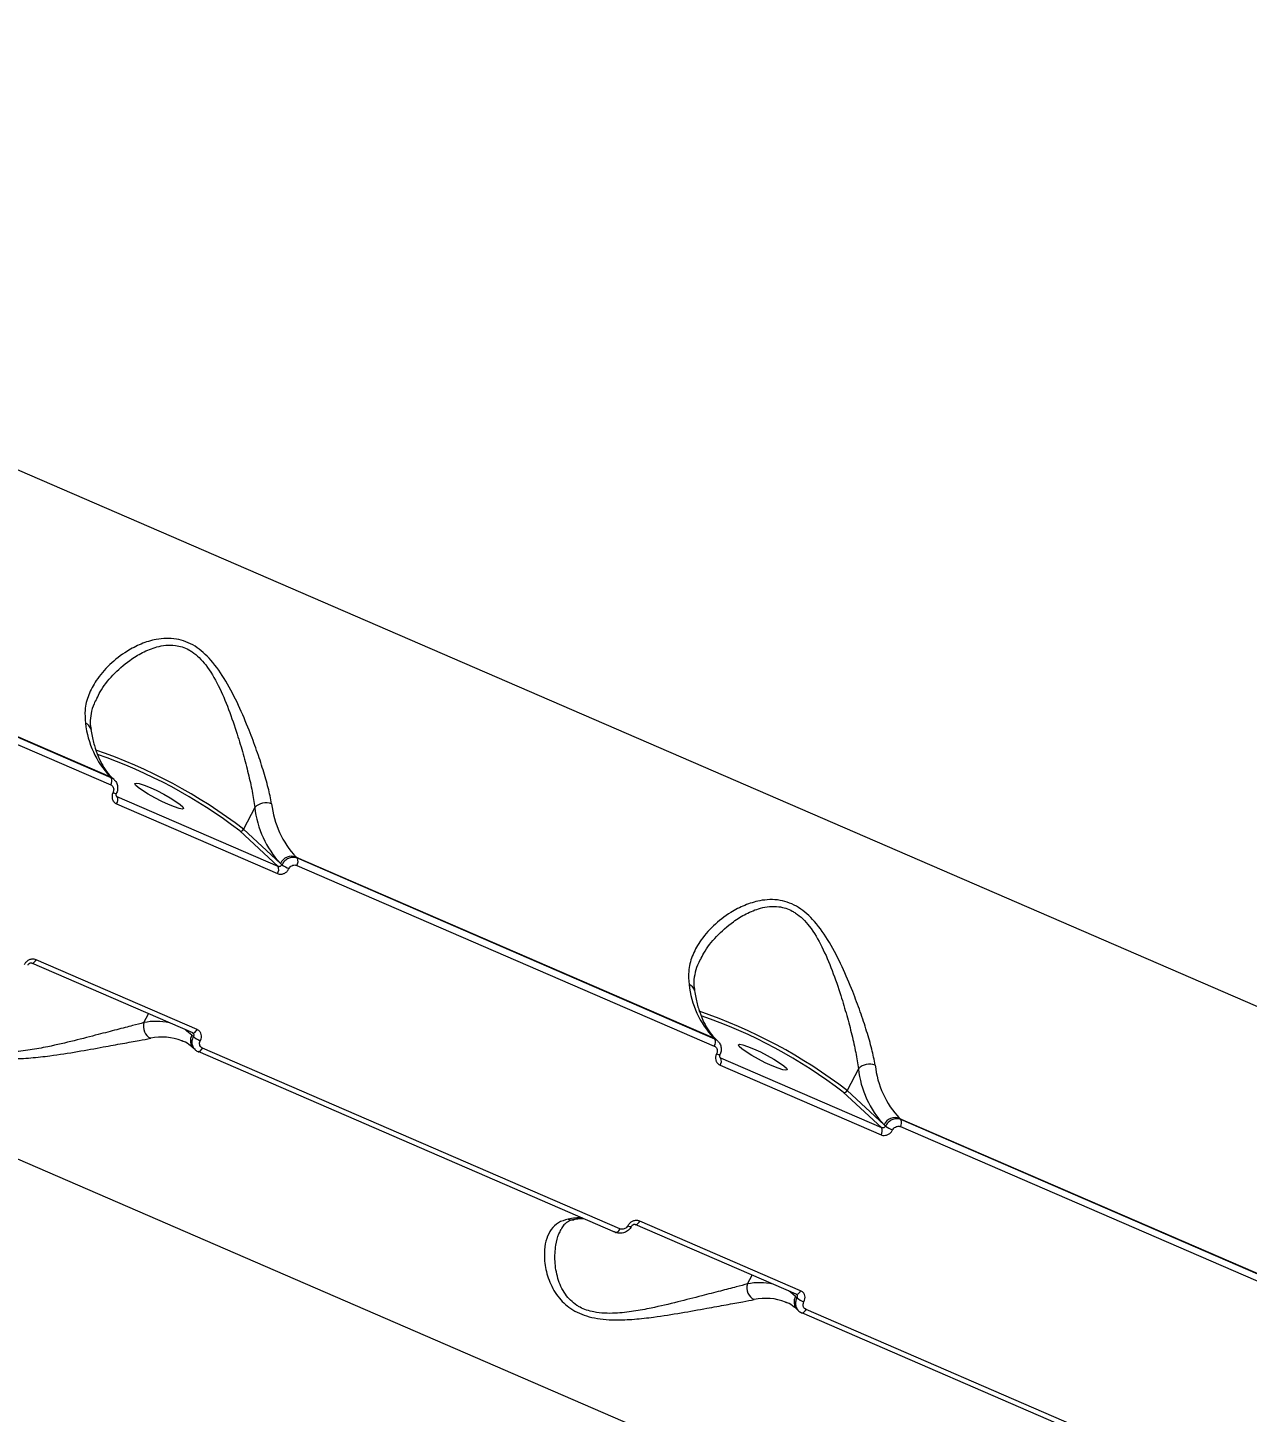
# Model space of a CAD drawing. Header units: millimetres. Extents: x -6901 to 7060, y -7557 to 6158.
# Drawn here: x 2630.1 to 2830.2, y -3269.2 to -3041.9 of the extents above; entities that cross this region are included whole.
import ezdxf

# ---------------------------------------------------------------- set-up
doc = ezdxf.new("R2010")
doc.units = ezdxf.units.MM
for name, color, linetype in [('DIKOM_ОБЪЕКТ', 7, 'Continuous'), ('DIKOM_РАЗМЕР_ЗОНА', 7, 'Continuous'), ('DIKOM_РАЗМЕР_ОБЪЕКТА', 7, 'Continuous')]:
    doc.layers.add(name, color=color, linetype=linetype)
doc.styles.add('style1', font='arial.ttf', dxfattribs={"width": 0.8})
doc.dimstyles.new('1-50', dxfattribs={"dimtxt": 300, "dimasz": 200, "dimexe": 100, "dimexo": 0, "dimgap": 100, "dimtad": 1, "dimtxsty": 'style1', "dimcen": 200, "dimclrd": 7, "dimclre": 7, "dimclrt": 7, "dimadec": 1, "dimazin": 2, "dimtfac": 1, "dimtmove": 0, "dimatfit": 2, "dimfxl": 0, "dimlwd": 25, "dimlwe": 18, "dimarcsym": 0})

# ---------------------------------------------------------------- blocks, each defined once
blk = doc.blocks.new('*D1')
at = {"layer": 'Defpoints', "color": 0, "transparency": 16777216}
for p in [(-4076.66, -462.32), (4983.51, -3127.59), (4983.51, -6854.07)]:
    blk.add_point(p, dxfattribs=at)
at = {"layer": 'DIKOM_РАЗМЕР_ОБЪЕКТА', "color": 7, "lineweight": 18, "transparency": 16777216}
for p, q in [((-4076.66, -462.32), (-4076.66, -6954.07)), ((4983.51, -3127.59), (4983.51, -6954.07))]:
    blk.add_line(p, q, dxfattribs=at)
at = {"layer": 'DIKOM_РАЗМЕР_ОБЪЕКТА', "color": 7, "lineweight": 25, "transparency": 16777216}
blk.add_line((-3876.66, -6854.07), (4783.51, -6854.07), dxfattribs=at)
at = {"layer": 'DIKOM_РАЗМЕР_ОБЪЕКТА', "color": 7, "transparency": 16777216}
for points in [[(-3876.66, -6820.74), (-3876.66, -6887.4), (-4076.66, -6854.07)], [(4783.51, -6820.74), (4783.51, -6887.4), (4983.51, -6854.07)]]:
    blk.add_solid(points, dxfattribs=at)
at = {"layer": 'DIKOM_РАЗМЕР_ОБЪЕКТА', "color": 7, "transparency": 16777216, "insert": (453.43, -6600.9), "char_height": 300, "attachment_point": 5, "style": 'style1'}
blk.add_mtext('9050', dxfattribs=at)
blk = doc.blocks.new('*D2')
at = {"layer": 'Defpoints', "color": 0, "transparency": 16777216}
for p in [(-1102.73, 4151.17), (-5819.23, -4492.42), (4721.24, -4492.42)]:
    blk.add_point(p, dxfattribs=at)
at = {"layer": 'DIKOM_РАЗМЕР_ОБЪЕКТА', "color": 7, "lineweight": 18, "transparency": 16777216}
for p, q in [((-1102.73, 4151.17), (-5919.23, 4151.17)), ((4721.24, -4492.42), (-5919.23, -4492.42))]:
    blk.add_line(p, q, dxfattribs=at)
at = {"layer": 'DIKOM_РАЗМЕР_ОБЪЕКТА', "color": 7, "lineweight": 25, "transparency": 16777216}
blk.add_line((-5819.23, 3951.17), (-5819.23, -4292.42), dxfattribs=at)
at = {"layer": 'DIKOM_РАЗМЕР_ОБЪЕКТА', "color": 7, "transparency": 16777216}
for points in [[(-5852.56, 3951.17), (-5785.89, 3951.17), (-5819.23, 4151.17)], [(-5852.56, -4292.42), (-5785.89, -4292.42), (-5819.23, -4492.42)]]:
    blk.add_solid(points, dxfattribs=at)
at = {"layer": 'DIKOM_РАЗМЕР_ОБЪЕКТА', "color": 7, "transparency": 16777216, "insert": (-6072.4, -170.63), "char_height": 300, "attachment_point": 5, "rotation": 90, "style": 'style1'}
blk.add_mtext('8650', dxfattribs=at)
blk = doc.blocks.new('*D3')
at = {"layer": 'Defpoints', "color": 0, "transparency": 16777216}
for p in [(-1553.27, 6158.28), (-6450.85, -6312.94), (5659.92, -6312.94)]:
    blk.add_point(p, dxfattribs=at)
at = {"layer": 'DIKOM_РАЗМЕР_ЗОНА', "color": 7, "lineweight": 18, "transparency": 16777216}
for p, q in [((-1553.27, 6158.28), (-6550.85, 6158.28)), ((5659.92, -6312.94), (-6550.85, -6312.94))]:
    blk.add_line(p, q, dxfattribs=at)
at = {"layer": 'DIKOM_РАЗМЕР_ЗОНА', "color": 7, "lineweight": 25, "transparency": 16777216}
blk.add_line((-6450.85, 5958.28), (-6450.85, -6112.94), dxfattribs=at)
at = {"layer": 'DIKOM_РАЗМЕР_ЗОНА', "color": 7, "transparency": 16777216}
for points in [[(-6484.18, 5958.28), (-6417.52, 5958.28), (-6450.85, 6158.28)], [(-6484.18, -6112.94), (-6417.52, -6112.94), (-6450.85, -6312.94)]]:
    blk.add_solid(points, dxfattribs=at)
at = {"layer": 'DIKOM_РАЗМЕР_ЗОНА', "color": 7, "transparency": 16777216, "insert": (-6704.02, -77.33), "char_height": 300, "attachment_point": 5, "rotation": 90, "style": 'style1'}
blk.add_mtext('12500', dxfattribs=at)
blk = doc.blocks.new('*D4')
at = {"layer": 'Defpoints', "color": 0, "transparency": 16777216}
for p in [(-5588.2, -1083.32), (7059.54, -2218.88), (7059.54, -7457.08)]:
    blk.add_point(p, dxfattribs=at)
at = {"layer": 'DIKOM_РАЗМЕР_ЗОНА', "color": 7, "lineweight": 18, "transparency": 16777216}
for p, q in [((-5588.2, -1083.32), (-5588.2, -7557.08)), ((7059.54, -2218.88), (7059.54, -7557.08))]:
    blk.add_line(p, q, dxfattribs=at)
at = {"layer": 'DIKOM_РАЗМЕР_ЗОНА', "color": 7, "lineweight": 25, "transparency": 16777216}
blk.add_line((-5388.2, -7457.08), (6859.54, -7457.08), dxfattribs=at)
at = {"layer": 'DIKOM_РАЗМЕР_ЗОНА', "color": 7, "transparency": 16777216}
for points in [[(-5388.2, -7423.74), (-5388.2, -7490.41), (-5588.2, -7457.08)], [(6859.54, -7423.74), (6859.54, -7490.41), (7059.54, -7457.08)]]:
    blk.add_solid(points, dxfattribs=at)
at = {"layer": 'DIKOM_РАЗМЕР_ЗОНА', "color": 7, "transparency": 16777216, "insert": (735.67, -7203.9), "char_height": 300, "attachment_point": 5, "style": 'style1'}
blk.add_mtext('12650', dxfattribs=at)

msp = doc.modelspace()

# ---------------------------------------------------------------- linework, layer by layer
at = {"layer": 'DIKOM_ОБЪЕКТ', "color": 7, "linetype": 'Continuous', "lineweight": 15}
for p, q in [((2855.134, -3212.704), (2566.277, -3087.606)), ((2575.063, -3135.156), (2643.563, -3164.822)), ((2643.785, -3165.027), (2575.285, -3135.361)), ((2575.185, -3136.517), (2643.685, -3166.184)), ((2643.563, -3164.822), (2643.785, -3165.027)), ((2644.016, -3165.117), (2644.238, -3165.323)), ((2644.745, -3168.151), (2644.583, -3168.001)), ((2644.745, -3168.151), (2644.632, -3168.075)), ((2671.155, -3179.589), (2644.745, -3168.151)), ((2644.642, -3169.313), (2671.052, -3180.75)), ((2667.336, -3169.918), (2665.497, -3173.484)), ((2664.858, -3173.745), (2671.155, -3179.589)), ((2671.541, -3179.092), (2665.497, -3173.484)), ((2671.776, -3179.31), (2671.541, -3179.092)), ((2674.1, -3178.047), (2742.6, -3207.712)), ((2674.321, -3178.252), (2674.1, -3178.047)), ((2674.221, -3179.408), (2742.722, -3209.074)), ((2742.822, -3207.918), (2674.321, -3178.252)), ((2518.61, -3180.053), (2807.467, -3305.151)), ((2657.139, -3206.919), (2630.729, -3195.481)), ((2657.856, -3206.343), (2631.446, -3194.905)), ((2649.132, -3205.223), (2649.879, -3203.775)), ((2656.206, -3206.514), (2657.015, -3207.265)), ((2657.135, -3206.917), (2657.193, -3206.956)), ((2655.376, -3208.201), (2655.496, -3208.252)), ((2657.015, -3207.265), (2657.25, -3207.483)), ((2742.6, -3207.712), (2742.822, -3207.918)), ((2743.053, -3208.007), (2743.275, -3208.214)), ((2657.527, -3209.652), (2657.305, -3209.446)), ((2657.979, -3209.947), (2658.036, -3209.984)), ((2726.536, -3239.65), (2658.036, -3209.984)), ((2727.251, -3239.08), (2658.75, -3209.413)), ((2743.782, -3211.042), (2743.62, -3210.892)), ((2743.782, -3211.042), (2743.669, -3210.965)), ((2770.191, -3222.48), (2743.782, -3211.042)), ((2743.679, -3212.204), (2770.089, -3223.641)), ((2766.373, -3212.809), (2764.534, -3216.375)), ((2763.894, -3216.636), (2770.191, -3222.48)), ((2770.578, -3221.983), (2764.534, -3216.375)), ((2770.813, -3222.201), (2770.578, -3221.983)), ((2773.136, -3220.937), (2841.637, -3250.603)), ((2773.358, -3221.143), (2773.136, -3220.937)), ((2773.258, -3222.299), (2841.758, -3251.965)), ((2841.858, -3250.809), (2773.358, -3221.143)), ((2756.175, -3249.809), (2729.766, -3238.372)), ((2756.893, -3249.234), (2730.483, -3237.796)), ((2748.169, -3248.114), (2748.916, -3246.665)), ((2755.242, -3249.405), (2756.051, -3250.156)), ((2756.171, -3249.808), (2756.23, -3249.847)), ((2754.412, -3251.092), (2754.533, -3251.142)), ((2756.051, -3250.156), (2756.286, -3250.374)), ((2756.564, -3252.543), (2756.342, -3252.337)), ((2826.287, -3281.97), (2757.787, -3252.304)), ((2757.016, -3252.837), (2757.072, -3252.875)), ((2825.573, -3282.541), (2757.072, -3252.875))]:
    msp.add_line(p, q, dxfattribs=at)
at = {"layer": 'DIKOM_ОБЪЕКТ', "color": 7, "linetype": 'Continuous', "lineweight": 15, "flags": 128}
for points in [[(2643.563, -3164.822), (2643.868, -3164.995), (2644.016, -3165.117)], [(2653.164, -3169.429), (2652.057, -3168.919), (2650.916, -3168.337), (2649.836, -3167.729), (2648.902, -3167.146), (2648.192, -3166.634), (2647.762, -3166.235), (2647.647, -3165.981), (2647.856, -3165.893), (2648.373, -3165.977), (2649.156, -3166.228), (2650.141, -3166.624), (2651.249, -3167.134), (2652.389, -3167.716), (2653.47, -3168.324), (2654.403, -3168.907), (2655.114, -3169.419), (2655.544, -3169.818), (2655.659, -3170.072), (2655.449, -3170.161), (2654.932, -3170.076), (2654.149, -3169.825), (2653.164, -3169.429)], [(2630.724, -3195.479), (2630.745, -3195.487), (2630.831, -3195.497), (2630.929, -3195.472), (2631.033, -3195.413), (2631.141, -3195.324), (2631.249, -3195.206), (2631.352, -3195.065), (2631.446, -3194.905)], [(2657.015, -3207.265), (2656.205, -3206.598), (2655.884, -3206.375)], [(2657.139, -3206.919), (2657.155, -3206.925), (2657.241, -3206.934), (2657.339, -3206.909), (2657.443, -3206.851), (2657.551, -3206.761), (2657.659, -3206.644), (2657.762, -3206.503), (2657.856, -3206.343)], [(2742.6, -3207.712), (2742.905, -3207.886), (2743.053, -3208.007)], [(2752.201, -3212.32), (2751.093, -3211.81), (2749.953, -3211.228), (2748.872, -3210.62), (2747.939, -3210.037), (2747.228, -3209.525), (2746.798, -3209.126), (2746.683, -3208.872), (2746.893, -3208.783), (2747.41, -3208.868), (2748.193, -3209.119), (2749.178, -3209.515), (2750.286, -3210.025), (2751.426, -3210.607), (2752.507, -3211.215), (2753.44, -3211.798), (2754.15, -3212.31), (2754.581, -3212.709), (2754.696, -3212.963), (2754.486, -3213.051), (2753.969, -3212.967), (2753.186, -3212.716), (2752.201, -3212.32)], [(2658.036, -3209.984), (2658.051, -3209.99), (2658.137, -3209.999), (2658.234, -3209.975), (2658.338, -3209.917), (2658.446, -3209.828), (2658.553, -3209.712), (2658.656, -3209.572), (2658.75, -3209.413)], [(2729.761, -3238.37), (2729.782, -3238.378), (2729.868, -3238.387), (2729.965, -3238.362), (2730.07, -3238.304), (2730.178, -3238.214), (2730.285, -3238.097), (2730.388, -3237.956), (2730.483, -3237.796)], [(2726.536, -3239.65), (2726.552, -3239.656), (2726.638, -3239.666), (2726.734, -3239.641), (2726.839, -3239.583), (2726.946, -3239.495), (2727.053, -3239.378), (2727.156, -3239.238), (2727.251, -3239.08)], [(2756.051, -3250.156), (2755.242, -3249.489), (2754.921, -3249.266)], [(2756.175, -3249.809), (2756.191, -3249.816), (2756.278, -3249.825), (2756.375, -3249.8), (2756.48, -3249.742), (2756.588, -3249.652), (2756.695, -3249.534), (2756.798, -3249.393), (2756.893, -3249.234)], [(2757.072, -3252.875), (2757.088, -3252.881), (2757.174, -3252.89), (2757.271, -3252.866), (2757.375, -3252.808), (2757.482, -3252.719), (2757.59, -3252.603), (2757.692, -3252.463), (2757.787, -3252.304)]]:
    msp.add_lwpolyline(points, dxfattribs=at)
at = {"layer": 'DIKOM_ОБЪЕКТ', "color": 7, "linetype": 'Continuous', "lineweight": 15}
for centre, radius, start, end in [((2654.579, -3154.486), 15.106, 186.07268, 223.17584), ((2639.103, -3157.354), 1.349, 11.84635, 70.24623), ((2613.685, -3240.993), 85.1, 52.49454, 71.11931), ((2614.469, -3239.459), 82.809, 52.51901, 70.93382), ((2642.722, -3165.518), 1.171, 325.35192, 24.76494), ((2644.663, -3166.462), 1.141, 238.60429, 267.42716), ((2643.677, -3168.642), 1.175, 325.21341, 24.69105), ((2669.154, -3171.602), 2.478, 67.70075, 137.19324), ((2683.107, -3168.24), 15.86, 186.07242, 223.17625), ((2685.116, -3167.711), 15.106, 186.07393, 223.17578), ((2665.034, -3173.264), 0.513, 249.90105, 334.57912), ((2670.088, -3180.08), 1.175, 325.19942, 24.70503), ((2673.394, -3179.974), 2.052, 69.89907, 154.57101), ((2675.53, -3173.757), 6.703, 235.94296, 247.403), ((2673.259, -3178.743), 1.17, 325.34511, 24.77762), ((2753.615, -3197.377), 15.104, 186.07223, 223.17748), ((2738.14, -3200.244), 1.348, 11.833, 70.25958), ((2712.717, -3283.892), 85.109, 52.49508, 71.1179), ((2713.508, -3282.345), 82.803, 52.51834, 70.93437), ((2651.217, -3205.846), 2.176, 163.3482, 243.62893), ((2651.141, -3214.854), 9.838, 77.33519, 101.77934), ((2652.148, -3216.413), 8.824, 68.54384, 102.41839), ((2658.564, -3208.169), 1.794, 149.7522, 225.40508), ((2659.944, -3204.379), 4.11, 229.04535, 247.83833), ((2741.759, -3208.409), 1.171, 325.35155, 24.76532), ((2743.697, -3209.36), 1.133, 238.52164, 267.5523), ((2742.714, -3211.533), 1.175, 325.20926, 24.69726), ((2768.191, -3214.494), 2.479, 67.71692, 137.18599), ((2782.145, -3211.13), 15.862, 186.07421, 223.17446), ((2784.152, -3210.601), 15.106, 186.07267, 223.17521), ((2764.07, -3216.154), 0.513, 249.93097, 334.54545), ((2769.124, -3222.971), 1.175, 325.21332, 24.69114), ((2772.431, -3222.864), 2.052, 69.89284, 154.57724), ((2774.569, -3216.643), 6.708, 235.94716, 247.3988), ((2772.295, -3221.633), 1.171, 325.35192, 24.76494), ((2720.736, -3247.429), 10.162, 88.27386, 101.266), ((2719.377, -3236.048), 1.546, 246.11841, 280.28533), ((2728.984, -3237.94), 0.766, 234.92794, 279.17692), ((2750.253, -3248.737), 2.176, 163.34554, 243.63159), ((2750.177, -3257.744), 9.837, 77.33477, 101.77975), ((2751.186, -3259.285), 8.806, 68.50742, 102.45481), ((2757.601, -3251.06), 1.793, 149.74891, 225.41145), ((2758.981, -3247.268), 4.112, 229.0498, 247.83389)]:
    msp.add_arc(centre, radius, start, end, dxfattribs=at)
for points, knots in [([(2670.095, -3169.309), (2669.927, -3168.457), (2669.591, -3166.751), (2668.721, -3163.748), (2667.668, -3160.56), (2666.335, -3157), (2664.71, -3153.134), (2662.677, -3149.179), (2660.361, -3145.768), (2658.032, -3143.643), (2656.044, -3142.643), (2654.44, -3142.198), (2652.791, -3142.097), (2650.816, -3142.327), (2648.634, -3143.017), (2646.008, -3144.398), (2643.432, -3146.393), (2641.32, -3148.873), (2639.992, -3151.401), (2639.36, -3153.773), (2639.496, -3155.356), (2639.558, -3156.084)], [0, 0, 0, 0, 0.0554755, 0.1110266, 0.1664992, 0.2220071, 0.290026, 0.3579645, 0.4226775, 0.4774073, 0.5052487, 0.5330956, 0.562711, 0.5923757, 0.6404313, 0.6885827, 0.7603275, 0.8320622, 0.8910006, 0.9498675, 1, 1, 1, 1]), ([(2641.425, -3152.005), (2641.593, -3151.645), (2642.221, -3150.3), (2644.004, -3148.137), (2646.401, -3145.964), (2648.887, -3144.413), (2650.904, -3143.583), (2652.745, -3143.231), (2654.523, -3143.24), (2655.993, -3143.709), (2657.277, -3144.488), (2658.246, -3145.287), (2659.793, -3147.059), (2661.456, -3149.93), (2663.092, -3153.824), (2664.394, -3157.635), (2665.448, -3161.18), (2666.271, -3164.333), (2666.952, -3167.336), (2667.207, -3169.049), (2667.336, -3169.918)], [0, 0, 0, 0, 0.0307564, 0.1148235, 0.2011048, 0.2563611, 0.3127408, 0.3455362, 0.3792106, 0.4274133, 0.4402549, 0.4703307, 0.5014052, 0.5756552, 0.6547538, 0.7360294, 0.8015999, 0.8683147, 0.9332394, 1, 1, 1, 1]), ([(2641.397, -3151.992), (2641.239, -3152.289), (2640.801, -3153.107), (2640.44, -3154.459), (2640.262, -3155.85), (2640.401, -3156.724), (2640.459, -3157.083)], [0, 0, 0, 0, 0.1769847, 0.4876574, 0.7898427, 1, 1, 1, 1]), ([(2640.423, -3157.082), (2640.493, -3157.466), (2640.691, -3158.575), (2641.135, -3160.229), (2641.79, -3161.949), (2642.569, -3163.401), (2643.324, -3164.433), (2643.829, -3164.932), (2644.016, -3165.117)], [0, 0, 0, 0, 0.103539, 0.2983158, 0.4928897, 0.6877592, 0.8843273, 1, 1, 1, 1]), ([(2644.293, -3165.382), (2644.289, -3165.376), (2644.173, -3165.203), (2643.975, -3165.114), (2643.785, -3165.027)], [0, 0, 0, 0, 0.0360469, 1, 1, 1, 1]), ([(2644.282, -3165.403), (2644.332, -3165.443), (2644.562, -3165.625), (2644.78, -3166.136), (2644.853, -3166.824), (2644.771, -3167.35), (2644.617, -3167.572), (2644.601, -3167.595)], [0, 0, 0, 0, 0.0809981, 0.3725279, 0.6641003, 0.9647599, 1, 1, 1, 1]), ([(2643.685, -3166.184), (2643.773, -3166.234), (2643.949, -3166.334), (2644.12, -3166.595), (2644.194, -3166.903), (2644.169, -3167.197), (2644.097, -3167.368), (2644.069, -3167.436)], [0, 0, 0, 0, 0.2142382, 0.428683, 0.6432812, 0.8580948, 1, 1, 1, 1]), ([(2644.069, -3167.436), (2644.026, -3167.538), (2643.917, -3167.794), (2643.879, -3168.235), (2643.991, -3168.696), (2644.247, -3169.087), (2644.511, -3169.238), (2644.642, -3169.313)], [0, 0, 0, 0, 0.1418665, 0.3568005, 0.5713132, 0.7856951, 1, 1, 1, 1]), ([(2644.616, -3167.603), (2644.602, -3167.631), (2644.563, -3167.707), (2644.545, -3167.835), (2644.558, -3167.96), (2644.591, -3168.039), (2644.623, -3168.062), (2644.635, -3168.071)], [0, 0, 0, 0, 0.1161499, 0.3184718, 0.5450416, 0.8198097, 1, 1, 1, 1]), ([(2671.776, -3179.31), (2671.748, -3179.36), (2671.692, -3179.459), (2671.559, -3179.565), (2671.406, -3179.623), (2671.265, -3179.628), (2671.186, -3179.6), (2671.155, -3179.589)], [0, 0, 0, 0, 0.2153515, 0.4306191, 0.6452713, 0.8595361, 1, 1, 1, 1]), ([(2674.321, -3178.252), (2674.196, -3178.208), (2673.879, -3178.097), (2673.308, -3178.108), (2672.686, -3178.328), (2672.133, -3178.736), (2671.895, -3179.119), (2671.776, -3179.31)], [0, 0, 0, 0, 0.1406978, 0.3554275, 0.5702841, 0.785121, 1, 1, 1, 1]), ([(2672.954, -3179.946), (2673.013, -3179.849), (2673.131, -3179.656), (2673.406, -3179.449), (2673.715, -3179.337), (2674, -3179.331), (2674.159, -3179.386), (2674.221, -3179.408)], [0, 0, 0, 0, 0.2151194, 0.4301201, 0.6449521, 0.8594508, 1, 1, 1, 1]), ([(2671.052, -3180.75), (2671.146, -3180.783), (2671.384, -3180.866), (2671.812, -3180.857), (2672.277, -3180.69), (2672.689, -3180.38), (2672.866, -3180.091), (2672.954, -3179.946)], [0, 0, 0, 0, 0.1406179, 0.3550936, 0.5698185, 0.7848278, 1, 1, 1, 1]), ([(2769.131, -3212.2), (2768.964, -3211.347), (2768.628, -3209.641), (2767.758, -3206.639), (2766.705, -3203.451), (2765.372, -3199.891), (2763.746, -3196.025), (2761.714, -3192.07), (2759.397, -3188.659), (2757.069, -3186.534), (2755.081, -3185.534), (2753.477, -3185.088), (2751.828, -3184.988), (2749.852, -3185.217), (2747.671, -3185.908), (2745.045, -3187.288), (2742.469, -3189.284), (2740.356, -3191.763), (2739.028, -3194.292), (2738.396, -3196.663), (2738.533, -3198.247), (2738.595, -3198.975)], [0, 0, 0, 0, 0.0554769, 0.1110243, 0.166497, 0.222005, 0.2900236, 0.3579623, 0.4226759, 0.477408, 0.5052472, 0.533095, 0.5627104, 0.5923751, 0.6404298, 0.6885817, 0.760325, 0.8320617, 0.8910002, 0.9498674, 1, 1, 1, 1]), ([(2740.461, -3194.896), (2740.63, -3194.536), (2741.258, -3193.191), (2743.041, -3191.028), (2745.437, -3188.855), (2747.924, -3187.304), (2749.941, -3186.474), (2751.782, -3186.122), (2753.559, -3186.13), (2755.029, -3186.6), (2756.314, -3187.378), (2757.283, -3188.177), (2758.83, -3189.949), (2760.493, -3192.821), (2762.129, -3196.715), (2763.43, -3200.525), (2764.484, -3204.071), (2765.308, -3207.223), (2765.989, -3210.227), (2766.244, -3211.94), (2766.373, -3212.809)], [0, 0, 0, 0, 0.0307564, 0.1148254, 0.201106, 0.256361, 0.3127419, 0.345537, 0.3792116, 0.4274142, 0.4402529, 0.4703286, 0.5014069, 0.5756534, 0.6547556, 0.7360315, 0.8016017, 0.8683125, 0.9332409, 1, 1, 1, 1]), ([(2619.714, -3194.571), (2619.148, -3194.743), (2618.016, -3195.086), (2616.879, -3196.227), (2616.125, -3197.738), (2615.748, -3199.711), (2615.826, -3202.14), (2616.566, -3204.897), (2618.011, -3207.498), (2619.972, -3209.282), (2621.914, -3210.239), (2623.599, -3210.761), (2625.453, -3211.051), (2627.805, -3211.171), (2630.593, -3211.043), (2634.248, -3210.618), (2638.286, -3209.979), (2642.285, -3209.251), (2645.674, -3208.635), (2648.341, -3208.152), (2649.649, -3207.908), (2650.25, -3207.796)], [0, 0, 0, 0, 0.0554758, 0.1110243, 0.1664967, 0.2220064, 0.2900237, 0.3579622, 0.4226768, 0.4774072, 0.5052468, 0.5330936, 0.5627096, 0.5923745, 0.6404297, 0.6885811, 0.7603263, 0.8320614, 0.8909999, 0.9498672, 1, 1, 1, 1]), ([(2631.446, -3194.905), (2631.352, -3194.872), (2631.114, -3194.789), (2630.682, -3194.795), (2630.209, -3194.954), (2629.785, -3195.253), (2629.6, -3195.535), (2629.507, -3195.676)], [0, 0, 0, 0, 0.1406121, 0.3551133, 0.5698746, 0.7848974, 1, 1, 1, 1]), ([(2630.725, -3195.484), (2630.7, -3195.474), (2630.654, -3195.453), (2630.517, -3195.459), (2630.375, -3195.507), (2630.242, -3195.591), (2630.134, -3195.696), (2630.092, -3195.773), (2630.073, -3195.806)], [0, 0, 0, 0, 0.2168164, 0.4056337, 0.5693847, 0.7205579, 0.8771981, 1, 1, 1, 1]), ([(2740.434, -3194.882), (2740.275, -3195.179), (2739.838, -3195.998), (2739.477, -3197.349), (2739.299, -3198.741), (2739.438, -3199.615), (2739.495, -3199.974)], [0, 0, 0, 0, 0.1770052, 0.4876702, 0.7898479, 1, 1, 1, 1]), ([(2649.132, -3205.223), (2648.544, -3205.379), (2647.27, -3205.717), (2644.711, -3206.378), (2641.495, -3207.218), (2637.692, -3208.197), (2633.903, -3209.098), (2630.449, -3209.747), (2627.861, -3210.049), (2625.661, -3210.067), (2623.655, -3209.847), (2622.137, -3209.333), (2620.918, -3208.615), (2620.061, -3207.921), (2618.851, -3206.461), (2617.894, -3204.245), (2617.457, -3201.463), (2617.617, -3199.009), (2618.014, -3197.268), (2618.443, -3196.53), (2618.573, -3196.306)], [0, 0, 0, 0, 0.0593378, 0.1286039, 0.1997515, 0.2839088, 0.3702823, 0.4255956, 0.482036, 0.5148653, 0.5485757, 0.5968304, 0.6096836, 0.6397897, 0.6709015, 0.7452282, 0.8244121, 0.9057724, 0.9714132, 1, 1, 1, 1]), ([(2739.46, -3199.972), (2739.529, -3200.357), (2739.728, -3201.465), (2740.172, -3203.119), (2740.826, -3204.84), (2741.605, -3206.292), (2742.36, -3207.323), (2742.865, -3207.822), (2743.053, -3208.007)], [0, 0, 0, 0, 0.1035391, 0.298316, 0.4928844, 0.6877598, 0.8843244, 1, 1, 1, 1]), ([(2658.393, -3208.186), (2658.439, -3208.087), (2658.554, -3207.837), (2658.603, -3207.406), (2658.501, -3206.953), (2658.25, -3206.567), (2657.988, -3206.418), (2657.856, -3206.343)], [0, 0, 0, 0, 0.1418436, 0.3566841, 0.571341, 0.7857146, 1, 1, 1, 1]), ([(2657.305, -3209.446), (2657.134, -3209.299), (2656.609, -3208.845), (2655.987, -3208.424), (2655.479, -3208.262), (2655.39, -3208.234)], [0, 0, 0, 0, 0.2840943, 0.8748173, 1, 1, 1, 1]), ([(2657.25, -3207.483), (2657.189, -3207.616), (2657.038, -3207.951), (2656.98, -3208.525), (2657.106, -3209.135), (2657.352, -3209.442), (2657.472, -3209.592)], [0, 0, 0, 0, 0.1823897, 0.458704, 0.7349115, 1, 1, 1, 1]), ([(2657.193, -3206.956), (2657.197, -3206.959), (2657.243, -3206.989), (2657.293, -3207.085), (2657.327, -3207.23), (2657.306, -3207.371), (2657.266, -3207.451), (2657.25, -3207.483)], [0, 0, 0, 0, 0.0259235, 0.2912588, 0.5573911, 0.8237537, 1, 1, 1, 1]), ([(2658.75, -3209.413), (2658.663, -3209.364), (2658.487, -3209.264), (2658.321, -3209.007), (2658.253, -3208.706), (2658.286, -3208.418), (2658.363, -3208.252), (2658.393, -3208.186)], [0, 0, 0, 0, 0.2141858, 0.4285451, 0.6431432, 0.8580774, 1, 1, 1, 1]), ([(2742.722, -3209.074), (2742.81, -3209.124), (2742.985, -3209.224), (2743.157, -3209.486), (2743.231, -3209.793), (2743.206, -3210.088), (2743.134, -3210.259), (2743.105, -3210.327)], [0, 0, 0, 0, 0.2142052, 0.4285509, 0.6431443, 0.8581227, 1, 1, 1, 1]), ([(2743.33, -3208.273), (2743.326, -3208.267), (2743.21, -3208.093), (2743.012, -3208.004), (2742.822, -3207.918)], [0, 0, 0, 0, 0.0362983, 1, 1, 1, 1]), ([(2743.319, -3208.294), (2743.369, -3208.334), (2743.598, -3208.516), (2743.817, -3209.027), (2743.89, -3209.715), (2743.807, -3210.241), (2743.653, -3210.463), (2743.637, -3210.486)], [0, 0, 0, 0, 0.0809805, 0.3725229, 0.6640895, 0.9647458, 1, 1, 1, 1]), ([(2657.472, -3209.592), (2657.476, -3209.599), (2657.591, -3209.77), (2657.789, -3209.86), (2657.979, -3209.947)], [0, 0, 0, 0, 0.0382175, 1, 1, 1, 1]), ([(2743.105, -3210.327), (2743.062, -3210.428), (2742.954, -3210.684), (2742.916, -3211.126), (2743.027, -3211.587), (2743.284, -3211.978), (2743.547, -3212.128), (2743.679, -3212.204)], [0, 0, 0, 0, 0.1418697, 0.3567111, 0.5713391, 0.785713, 1, 1, 1, 1]), ([(2743.653, -3210.493), (2743.639, -3210.521), (2743.6, -3210.598), (2743.582, -3210.725), (2743.594, -3210.851), (2743.628, -3210.929), (2743.659, -3210.952), (2743.672, -3210.961)], [0, 0, 0, 0, 0.1162293, 0.3184775, 0.5450621, 0.8197334, 1, 1, 1, 1]), ([(2770.813, -3222.201), (2770.785, -3222.251), (2770.729, -3222.35), (2770.595, -3222.456), (2770.443, -3222.514), (2770.302, -3222.518), (2770.223, -3222.491), (2770.191, -3222.48)], [0, 0, 0, 0, 0.2153504, 0.4307163, 0.6453635, 0.8596524, 1, 1, 1, 1]), ([(2773.358, -3221.143), (2773.232, -3221.099), (2772.915, -3220.988), (2772.344, -3220.999), (2771.723, -3221.218), (2771.17, -3221.627), (2770.932, -3222.01), (2770.813, -3222.201)], [0, 0, 0, 0, 0.1407266, 0.3554454, 0.5702568, 0.7851324, 1, 1, 1, 1]), ([(2771.991, -3222.836), (2772.05, -3222.74), (2772.168, -3222.546), (2772.442, -3222.34), (2772.752, -3222.228), (2773.037, -3222.222), (2773.195, -3222.277), (2773.258, -3222.299)], [0, 0, 0, 0, 0.2151337, 0.4301896, 0.6449644, 0.8594557, 1, 1, 1, 1]), ([(2770.089, -3223.641), (2770.183, -3223.674), (2770.421, -3223.757), (2770.849, -3223.748), (2771.313, -3223.58), (2771.726, -3223.271), (2771.903, -3222.981), (2771.991, -3222.836)], [0, 0, 0, 0, 0.1406044, 0.3551167, 0.5698878, 0.7848964, 1, 1, 1, 1]), ([(2718.751, -3237.462), (2718.185, -3237.634), (2717.052, -3237.977), (2715.916, -3239.117), (2715.162, -3240.629), (2714.785, -3242.602), (2714.863, -3245.031), (2715.603, -3247.787), (2717.047, -3250.389), (2719.008, -3252.173), (2720.95, -3253.13), (2722.636, -3253.651), (2724.489, -3253.942), (2726.841, -3254.062), (2729.63, -3253.934), (2733.285, -3253.509), (2737.323, -3252.87), (2741.322, -3252.141), (2744.711, -3251.525), (2747.378, -3251.042), (2748.686, -3250.799), (2749.287, -3250.686)], [0, 0, 0, 0, 0.0554762, 0.1110251, 0.1664988, 0.2220069, 0.2900241, 0.3579626, 0.422675, 0.4774066, 0.5052471, 0.5330941, 0.56271, 0.5923749, 0.6404301, 0.6885814, 0.7603257, 0.8320616, 0.891, 0.9498671, 1, 1, 1, 1]), ([(2719.682, -3237.581), (2719.606, -3237.59), (2719.239, -3237.637), (2718.753, -3237.861), (2718.177, -3238.269), (2717.784, -3238.689), (2717.618, -3239.091), (2717.583, -3239.177)], [0, 0, 0, 0, 0.0634981, 0.3070897, 0.603165, 0.9147033, 1, 1, 1, 1]), ([(2721.347, -3237.403), (2720.912, -3237.418), (2720.37, -3237.438), (2719.779, -3237.546), (2719.66, -3237.568)], [0, 0, 0, 0, 0.8000873, 1, 1, 1, 1]), ([(2729.093, -3238.689), (2729.068, -3238.742), (2728.943, -3239.022), (2728.516, -3239.43), (2727.841, -3239.774), (2727.119, -3239.827), (2726.61, -3239.729), (2726.401, -3239.574), (2726.372, -3239.552)], [0, 0, 0, 0, 0.0552204, 0.2875301, 0.5295372, 0.7511976, 0.9654464, 1, 1, 1, 1]), ([(2728.544, -3238.567), (2728.482, -3238.661), (2728.359, -3238.849), (2728.076, -3239.048), (2727.76, -3239.154), (2727.472, -3239.157), (2727.313, -3239.102), (2727.251, -3239.08)], [0, 0, 0, 0, 0.2151899, 0.4302262, 0.6450012, 0.8595234, 1, 1, 1, 1]), ([(2730.483, -3237.796), (2730.389, -3237.763), (2730.15, -3237.68), (2729.718, -3237.685), (2729.246, -3237.845), (2728.822, -3238.144), (2728.637, -3238.426), (2728.544, -3238.567)], [0, 0, 0, 0, 0.1406068, 0.3551014, 0.5698877, 0.784904, 1, 1, 1, 1]), ([(2729.761, -3238.375), (2729.737, -3238.364), (2729.69, -3238.344), (2729.554, -3238.35), (2729.412, -3238.398), (2729.279, -3238.482), (2729.171, -3238.587), (2729.128, -3238.663), (2729.11, -3238.697)], [0, 0, 0, 0, 0.2168251, 0.40561, 0.5693676, 0.7205467, 0.8771932, 1, 1, 1, 1]), ([(2748.169, -3248.114), (2747.581, -3248.27), (2746.307, -3248.608), (2743.748, -3249.269), (2740.531, -3250.108), (2736.729, -3251.088), (2732.939, -3251.989), (2729.485, -3252.638), (2726.898, -3252.94), (2724.698, -3252.958), (2722.692, -3252.738), (2721.173, -3252.223), (2719.955, -3251.506), (2719.098, -3250.811), (2717.888, -3249.352), (2716.931, -3247.135), (2716.493, -3244.354), (2716.654, -3241.9), (2717.05, -3240.159), (2717.48, -3239.421), (2717.61, -3239.197)], [0, 0, 0, 0, 0.0593385, 0.128603, 0.1997527, 0.2839102, 0.3702827, 0.4255974, 0.4820366, 0.5148669, 0.5485778, 0.5968315, 0.6096855, 0.639794, 0.6709032, 0.745228, 0.8244137, 0.9057767, 0.9714153, 1, 1, 1, 1]), ([(2756.23, -3249.847), (2756.234, -3249.85), (2756.279, -3249.879), (2756.329, -3249.975), (2756.363, -3250.12), (2756.343, -3250.261), (2756.302, -3250.342), (2756.286, -3250.374)], [0, 0, 0, 0, 0.0259217, 0.2913314, 0.5574622, 0.8238193, 1, 1, 1, 1]), ([(2757.43, -3251.077), (2757.476, -3250.977), (2757.591, -3250.728), (2757.64, -3250.296), (2757.537, -3249.844), (2757.287, -3249.458), (2757.024, -3249.308), (2756.893, -3249.234)], [0, 0, 0, 0, 0.1418387, 0.356688, 0.5713323, 0.7857494, 1, 1, 1, 1]), ([(2756.342, -3252.337), (2756.171, -3252.19), (2755.645, -3251.736), (2755.024, -3251.315), (2754.516, -3251.153), (2754.427, -3251.125)], [0, 0, 0, 0, 0.2840934, 0.8748147, 1, 1, 1, 1]), ([(2756.286, -3250.374), (2756.226, -3250.507), (2756.075, -3250.841), (2756.017, -3251.416), (2756.143, -3252.025), (2756.388, -3252.333), (2756.508, -3252.483)], [0, 0, 0, 0, 0.1823923, 0.4586941, 0.7348368, 1, 1, 1, 1]), ([(2757.787, -3252.304), (2757.699, -3252.254), (2757.524, -3252.155), (2757.358, -3251.898), (2757.29, -3251.597), (2757.322, -3251.309), (2757.399, -3251.143), (2757.43, -3251.077)], [0, 0, 0, 0, 0.2142137, 0.4285542, 0.6431599, 0.8580941, 1, 1, 1, 1]), ([(2756.508, -3252.483), (2756.513, -3252.49), (2756.628, -3252.662), (2756.826, -3252.751), (2757.016, -3252.837)], [0, 0, 0, 0, 0.0380986, 1, 1, 1, 1])]:
    msp.add_open_spline(points, degree=3, knots=knots, dxfattribs=at)

# ---------------------------------------------------------------- dimensions: what is measured, and where the dimension line sits
at = {"layer": 'DIKOM_РАЗМЕР_ЗОНА'}
dim = msp.add_linear_dim(base=(-6450.85, -6312.937), p1=(-1553.272, 6158.285), p2=(5659.925, -6312.937), angle=90, text='12500', dimstyle='1-50', dxfattribs=at)
dim.commit()
dim.dimension.update_dxf_attribs({"geometry": '*D3', "text_midpoint": (-6450.85, -77.326), "dimtype": 160})
dim = msp.add_linear_dim(base=(7059.538, -7457.077), p1=(-5588.199, -1083.325), p2=(7059.538, -2218.883), text='12650', dimstyle='1-50', dxfattribs=at)
dim.commit()
dim.dimension.update_dxf_attribs({"geometry": '*D4', "text_midpoint": (735.669, -7457.077), "dimtype": 160})
at = {"layer": 'DIKOM_РАЗМЕР_ОБЪЕКТА'}
dim = msp.add_linear_dim(base=(-5819.225, -4492.425), p1=(-1102.732, 4151.169), p2=(4721.24, -4492.425), angle=90, text='8650', dimstyle='1-50', dxfattribs=at)
dim.commit()
dim.dimension.update_dxf_attribs({"geometry": '*D2', "text_midpoint": (-5819.225, -170.628), "dimtype": 160})
dim = msp.add_linear_dim(base=(4983.514, -6854.07), p1=(-4076.663, -462.325), p2=(4983.514, -3127.595), text='9050', dimstyle='1-50', dxfattribs=at)
dim.commit()
dim.dimension.update_dxf_attribs({"geometry": '*D1', "text_midpoint": (453.425, -6854.07), "dimtype": 160})

doc.saveas('drawing.dxf')
